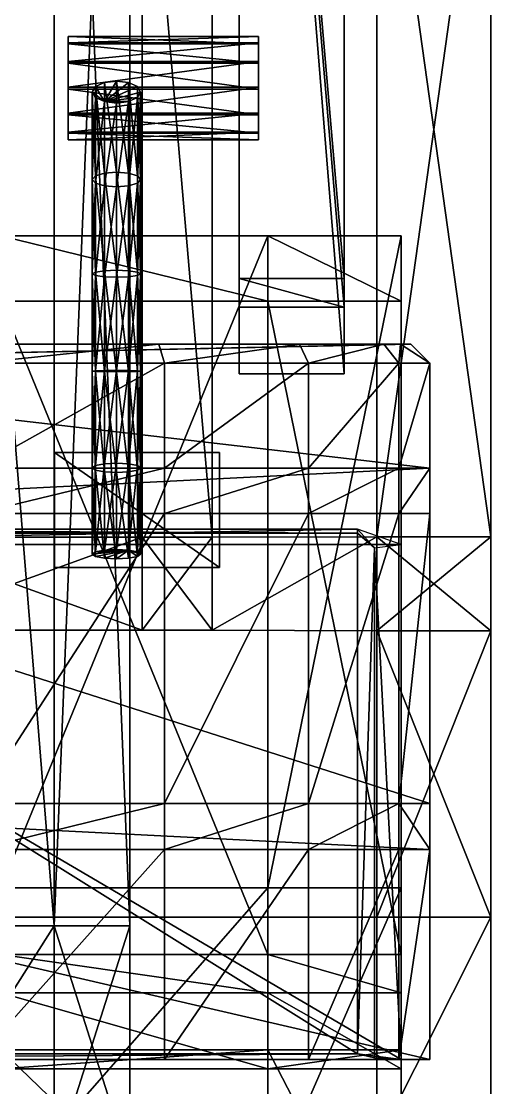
# Model space of a CAD drawing. Extents: x -1.01 to 1.01, y 0 to 4.77.
# Drawn here: x 0.522 to 1.014, y 1.202 to 2.32 of the extents above; entities that cross this region are included whole.
import ezdxf

# ---------------------------------------------------------------- set-up
doc = ezdxf.new("R2010")
doc.units = 0

msp = doc.modelspace()

# ---------------------------------------------------------------- linework, layer by layer
for points in [[(0.397184, 1.371245, -0.078667), (0.556057, 3.337909, -0.078667), (0.397184, 3.337909, -0.078667)], [(0.397184, 1.371245, -0.078667), (0.556057, 1.371245, -0.078667), (0.556057, 3.337909, -0.078667)], [(0.556057, 1.371245, 0.23908), (0.397184, 3.337909, 0.23908), (0.556057, 3.337909, 0.23908)], [(0.397184, 1.371245, 0.23908), (0.397184, 3.337909, 0.23908), (0.556057, 1.371245, 0.23908)], [(0.556057, 1.371245, -0.078667), (0.635494, 3.337909, -0.078667), (0.556057, 3.337909, -0.078667)], [(0.556057, 1.371245, -0.078667), (0.635494, 1.371245, -0.078667), (0.635494, 3.337909, -0.078667)], [(0.635494, 1.371245, 0.23908), (0.556057, 3.337909, 0.23908), (0.635494, 3.337909, 0.23908)], [(0.556057, 1.371245, 0.23908), (0.556057, 3.337909, 0.23908), (0.635494, 1.371245, 0.23908)], [(0.635494, 1.371245, 0.080206), (0.635494, 3.337909, 0.111981), (0.635494, 3.337909, 0.080206)], [(0.635494, 1.371245, 0.111981), (0.635494, 3.337909, 0.111981), (0.635494, 1.371245, 0.080206)], [(0.635494, 1.371245, 0.111981), (0.635494, 3.337909, 0.23908), (0.635494, 3.337909, 0.111981)], [(0.635494, 1.371245, 0.23908), (0.635494, 3.337909, 0.23908), (0.635494, 1.371245, 0.111981)], [(0.635494, 1.371245, -0.078667), (0.635494, 3.337909, -0.007174), (0.635494, 3.337909, -0.078667)], [(0.635494, 1.371245, -0.007174), (0.635494, 3.337909, -0.007174), (0.635494, 1.371245, -0.078667)], [(0.635494, 1.371245, -0.007174), (0.635494, 3.337909, 0.080206), (0.635494, 3.337909, -0.007174)], [(0.635494, 1.371245, 0.080206), (0.635494, 3.337909, 0.080206), (0.635494, 1.371245, -0.007174)], [(0.75, 2.050174, -0.332732), (0.75, 3.325174, -0.447732), (0.86, 2.050174, -0.332732)], [(0.86, 2.050174, -0.332732), (0.75, 3.325174, -0.447732), (0.86, 3.325174, -0.447732)], [(0.75, 2.050174, -0.332732), (0.75, 3.310174, -0.557732), (0.75, 3.325174, -0.447732)], [(0.86, 2.050174, -0.332732), (0.86, 3.325174, -0.447732), (0.86, 3.310174, -0.557732)], [(0.75, 1.950174, -2.729873), (0.86, 1.950174, -2.729873), (0.75, 3.310174, -2.729873)], [(0.86, 1.950174, -2.729873), (0.86, 3.310174, -2.729873), (0.75, 3.310174, -2.729873)], [(0.75, 1.950174, -2.619873), (0.75, 1.950174, -2.729873), (0.75, 3.310174, -2.619873)], [(0.75, 1.950174, -2.729873), (0.75, 3.310174, -2.729873), (0.75, 3.310174, -2.619873)], [(0.75, 1.950174, -2.619873), (0.75, 3.310174, -2.619873), (0.86, 1.950174, -2.619873)], [(0.86, 1.950174, -2.619873), (0.75, 3.310174, -2.619873), (0.86, 3.310174, -2.619873)], [(0.75, 2.020174, -0.442732), (0.75, 3.310174, -0.557732), (0.75, 2.050174, -0.332732)], [(0.75, 2.020174, -0.442732), (0.86, 2.020174, -0.442732), (0.75, 3.310174, -0.557732)], [(0.86, 2.020174, -0.442732), (0.86, 3.310174, -0.557732), (0.75, 3.310174, -0.557732)], [(0.86, 1.950174, -2.619873), (0.86, 3.310174, -2.619873), (0.86, 1.950174, -2.729873)], [(0.86, 1.950174, -2.729873), (0.86, 3.310174, -2.619873), (0.86, 3.310174, -2.729873)], [(0.86, 2.020174, -0.442732), (0.86, 2.050174, -0.332732), (0.86, 3.310174, -0.557732)], [(0.648363, 1.778798, 0.397953), (0.721762, 1.778798, 0.397953), (0.648363, 2.63465, 0.397953)], [(0.721762, 1.778798, 0.397953), (0.721762, 2.63465, 0.397953), (0.648363, 2.63465, 0.397953)], [(0.648363, 1.778798, 0.556827), (0.648363, 2.63465, 0.556827), (0.721762, 1.778798, 0.556827)], [(0.721762, 1.778798, 0.556827), (0.648363, 2.63465, 0.556827), (0.721762, 2.63465, 0.556827)], [(0.648363, 1.778798, 0.556827), (0.648363, 1.778798, 0.397953), (0.648363, 2.63465, 0.556827)], [(0.648363, 1.778798, 0.397953), (0.648363, 2.63465, 0.397953), (0.648363, 2.63465, 0.556827)], [(0.721762, 1.778798, 0.556827), (0.721762, 2.63465, 0.556827), (0.721762, 1.778798, 0.397953)], [(0.721762, 1.778798, 0.397953), (0.721762, 2.63465, 0.556827), (0.721762, 2.63465, 0.397953)], [(0.894577, 1.779354, 0.556827), (0.894577, 1.779354, 0.397953), (0.894577, 2.634094, 0.397953)], [(0.894577, 1.779354, 0.556827), (0.894577, 2.634094, 0.397953), (0.894577, 2.634094, 0.556827)], [(0.894577, 1.779354, 0.397953), (1.013811, 1.779354, 0.397953), (1.013811, 2.634094, 0.397953)], [(0.894577, 1.779354, 0.397953), (1.013811, 2.634094, 0.397953), (0.894577, 2.634094, 0.397953)], [(0.894577, 1.779354, 0.556827), (0.894577, 2.634094, 0.556827), (1.013811, 1.779354, 0.556827)], [(1.013811, 1.779354, 0.556827), (0.894577, 2.634094, 0.556827), (1.013811, 2.634094, 0.556827)], [(1.013811, 1.779354, 0.556827), (1.013811, 2.634094, 0.556827), (1.013811, 1.779354, 0.397953)], [(1.013811, 1.779354, 0.397953), (1.013811, 2.634094, 0.556827), (1.013811, 2.634094, 0.397953)], [(0.57077, 2.275987, -1.844056), (0.57077, 2.296191, -1.822861), (0.57077, 2.303969, -1.787207)], [(0.57077, 2.24878, -1.845123), (0.57077, 2.275987, -1.844056), (0.57077, 2.303969, -1.787207)], [(0.57077, 2.221887, -1.825768), (0.57077, 2.24878, -1.845123), (0.57077, 2.303969, -1.787207)], [(0.57077, 2.202487, -1.791182), (0.57077, 2.221887, -1.825768), (0.57077, 2.303969, -1.787207)], [(0.57077, 2.195771, -1.750629), (0.57077, 2.202487, -1.791182), (0.57077, 2.303969, -1.787207)], [(0.57077, 2.195771, -1.750629), (0.57077, 2.303969, -1.787207), (0.57077, 2.203577, -1.714978)], [(0.57077, 2.203577, -1.714978), (0.57077, 2.303969, -1.787207), (0.57077, 2.223753, -1.69378)], [(0.57077, 2.223753, -1.69378), (0.57077, 2.303969, -1.787207), (0.57077, 2.25096, -1.692715)], [(0.57077, 2.25096, -1.692715), (0.57077, 2.303969, -1.787207), (0.57077, 2.277853, -1.71207)], [(0.57077, 2.277853, -1.71207), (0.57077, 2.303969, -1.787207), (0.57077, 2.297253, -1.746657)], [(0.57077, 2.297253, -1.746657), (0.57077, 2.303969, -1.787207), (0.770453, 2.303969, -1.787207)], [(0.57077, 2.297253, -1.746657), (0.770453, 2.303969, -1.787207), (0.770453, 2.297253, -1.746657)], [(0.57077, 2.296191, -1.822861), (0.770453, 2.296191, -1.822861), (0.57077, 2.303969, -1.787207)], [(0.770453, 2.296191, -1.822861), (0.770453, 2.303969, -1.787207), (0.57077, 2.303969, -1.787207)], [(0.770453, 2.277853, -1.71207), (0.770453, 2.303969, -1.787207), (0.770453, 2.296191, -1.822861)], [(0.770453, 2.277853, -1.71207), (0.770453, 2.297253, -1.746657), (0.770453, 2.303969, -1.787207)], [(0.57077, 2.277853, -1.71207), (0.57077, 2.297253, -1.746657), (0.770453, 2.297253, -1.746657)], [(0.57077, 2.277853, -1.71207), (0.770453, 2.297253, -1.746657), (0.770453, 2.277853, -1.71207)], [(0.57077, 2.275987, -1.844056), (0.770453, 2.275987, -1.844056), (0.57077, 2.296191, -1.822861)], [(0.770453, 2.275987, -1.844056), (0.770453, 2.296191, -1.822861), (0.57077, 2.296191, -1.822861)], [(0.770453, 2.275987, -1.844056), (0.770453, 2.277853, -1.71207), (0.770453, 2.296191, -1.822861)], [(0.57077, 2.25096, -1.692715), (0.57077, 2.277853, -1.71207), (0.770453, 2.277853, -1.71207)], [(0.57077, 2.25096, -1.692715), (0.770453, 2.277853, -1.71207), (0.770453, 2.25096, -1.692715)], [(0.57077, 2.24878, -1.845123), (0.770453, 2.24878, -1.845123), (0.57077, 2.275987, -1.844056)], [(0.770453, 2.24878, -1.845123), (0.770453, 2.275987, -1.844056), (0.57077, 2.275987, -1.844056)], [(0.770453, 2.223753, -1.69378), (0.770453, 2.25096, -1.692715), (0.770453, 2.277853, -1.71207)], [(0.770453, 2.203577, -1.714978), (0.770453, 2.223753, -1.69378), (0.770453, 2.277853, -1.71207)], [(0.770453, 2.195771, -1.750629), (0.770453, 2.203577, -1.714978), (0.770453, 2.277853, -1.71207)], [(0.770453, 2.195771, -1.750629), (0.770453, 2.277853, -1.71207), (0.770453, 2.202487, -1.791182)], [(0.770453, 2.202487, -1.791182), (0.770453, 2.277853, -1.71207), (0.770453, 2.221887, -1.825768)], [(0.770453, 2.221887, -1.825768), (0.770453, 2.277853, -1.71207), (0.770453, 2.24878, -1.845123)], [(0.770453, 2.24878, -1.845123), (0.770453, 2.277853, -1.71207), (0.770453, 2.275987, -1.844056)], [(0.57077, 2.223753, -1.69378), (0.57077, 2.25096, -1.692715), (0.770453, 2.25096, -1.692715)], [(0.57077, 2.223753, -1.69378), (0.770453, 2.25096, -1.692715), (0.770453, 2.223753, -1.69378)], [(0.57077, 2.221887, -1.825768), (0.770453, 2.221887, -1.825768), (0.57077, 2.24878, -1.845123)], [(0.770453, 2.221887, -1.825768), (0.770453, 2.24878, -1.845123), (0.57077, 2.24878, -1.845123)], [(0.599369, 2.157829, -1.707226), (0.595971, 2.245651, -1.77195), (0.599369, 2.251448, -1.761193)], [(0.608654, 2.235664, -1.790579), (0.599369, 2.251448, -1.761193), (0.595971, 2.245651, -1.77195)], [(0.608654, 2.160671, -1.698544), (0.599369, 2.251448, -1.761193), (0.608654, 2.255667, -1.753321)], [(0.608654, 2.235664, -1.790579), (0.608654, 2.255667, -1.753321), (0.599369, 2.251448, -1.761193)], [(0.599369, 2.157829, -1.707226), (0.599369, 2.251448, -1.761193), (0.608654, 2.160671, -1.698544)], [(0.621339, 2.161704, -1.695364), (0.608654, 2.255667, -1.753321), (0.621339, 2.257217, -1.750439)], [(0.608654, 2.235664, -1.790579), (0.621339, 2.257217, -1.750439), (0.608654, 2.255667, -1.753321)], [(0.608654, 2.235664, -1.790579), (0.634022, 2.255667, -1.753321), (0.621339, 2.257217, -1.750439)], [(0.608654, 2.160671, -1.698544), (0.608654, 2.255667, -1.753321), (0.621339, 2.161704, -1.695364)], [(0.608654, 2.235664, -1.790579), (0.643306, 2.251448, -1.761193), (0.634022, 2.255667, -1.753321)], [(0.608654, 2.235664, -1.790579), (0.646704, 2.245651, -1.77195), (0.643306, 2.251448, -1.761193)], [(0.634022, 2.160671, -1.698544), (0.621339, 2.161704, -1.695364), (0.621339, 2.257217, -1.750439)], [(0.634022, 2.160671, -1.698544), (0.621339, 2.257217, -1.750439), (0.634022, 2.255667, -1.753321)], [(0.643306, 2.157829, -1.707226), (0.634022, 2.160671, -1.698544), (0.634022, 2.255667, -1.753321)], [(0.643306, 2.157829, -1.707226), (0.634022, 2.255667, -1.753321), (0.643306, 2.251448, -1.761193)], [(0.646704, 2.153983, -1.719084), (0.643306, 2.157829, -1.707226), (0.643306, 2.251448, -1.761193)], [(0.646704, 2.153983, -1.719084), (0.643306, 2.251448, -1.761193), (0.646704, 2.245651, -1.77195)], [(0.595971, 2.153983, -1.719084), (0.595971, 2.245651, -1.77195), (0.599369, 2.157829, -1.707226)], [(0.595971, 2.153983, -1.719084), (0.599369, 2.239882, -1.782707), (0.595971, 2.245651, -1.77195)], [(0.608654, 2.235664, -1.790579), (0.595971, 2.245651, -1.77195), (0.599369, 2.239882, -1.782707)], [(0.599369, 2.150109, -1.730946), (0.599369, 2.239882, -1.782707), (0.595971, 2.153983, -1.719084)], [(0.599369, 2.150109, -1.730946), (0.608654, 2.235664, -1.790579), (0.599369, 2.239882, -1.782707)], [(0.608654, 2.235664, -1.790579), (0.643306, 2.239882, -1.782707), (0.646704, 2.245651, -1.77195)], [(0.608654, 2.235664, -1.790579), (0.634022, 2.235664, -1.790579), (0.643306, 2.239882, -1.782707)], [(0.634022, 2.147296, -1.739628), (0.643306, 2.150109, -1.730946), (0.643306, 2.239882, -1.782707)], [(0.634022, 2.147296, -1.739628), (0.643306, 2.239882, -1.782707), (0.634022, 2.235664, -1.790579)], [(0.643306, 2.150109, -1.730946), (0.646704, 2.153983, -1.719084), (0.646704, 2.245651, -1.77195)], [(0.643306, 2.150109, -1.730946), (0.646704, 2.245651, -1.77195), (0.643306, 2.239882, -1.782707)], [(0.608654, 2.147296, -1.739628), (0.608654, 2.235664, -1.790579), (0.599369, 2.150109, -1.730946)], [(0.608654, 2.147296, -1.739628), (0.621339, 2.234114, -1.79346), (0.608654, 2.235664, -1.790579)], [(0.621339, 2.234114, -1.79346), (0.634022, 2.235664, -1.790579), (0.608654, 2.235664, -1.790579)], [(0.621339, 2.146263, -1.742805), (0.621339, 2.234114, -1.79346), (0.608654, 2.147296, -1.739628)], [(0.621339, 2.146263, -1.742805), (0.634022, 2.147296, -1.739628), (0.634022, 2.235664, -1.790579)], [(0.621339, 2.146263, -1.742805), (0.634022, 2.235664, -1.790579), (0.621339, 2.234114, -1.79346)], [(0.57077, 2.203577, -1.714978), (0.57077, 2.223753, -1.69378), (0.770453, 2.223753, -1.69378)], [(0.57077, 2.203577, -1.714978), (0.770453, 2.223753, -1.69378), (0.770453, 2.203577, -1.714978)], [(0.57077, 2.202487, -1.791182), (0.770453, 2.202487, -1.791182), (0.57077, 2.221887, -1.825768)], [(0.770453, 2.202487, -1.791182), (0.770453, 2.221887, -1.825768), (0.57077, 2.221887, -1.825768)], [(0.57077, 2.195771, -1.750629), (0.57077, 2.203577, -1.714978), (0.770453, 2.203577, -1.714978)], [(0.57077, 2.195771, -1.750629), (0.770453, 2.203577, -1.714978), (0.770453, 2.195771, -1.750629)], [(0.57077, 2.195771, -1.750629), (0.770453, 2.195771, -1.750629), (0.57077, 2.202487, -1.791182)], [(0.770453, 2.195771, -1.750629), (0.770453, 2.202487, -1.791182), (0.57077, 2.202487, -1.791182)], [(0.608654, 2.058298, -1.666368), (0.599369, 2.157829, -1.707226), (0.608654, 2.160671, -1.698544)], [(0.621339, 2.058785, -1.663016), (0.608654, 2.160671, -1.698544), (0.621339, 2.161704, -1.695364)], [(0.608654, 2.058298, -1.666368), (0.608654, 2.160671, -1.698544), (0.621339, 2.058785, -1.663016)], [(0.634022, 2.058298, -1.666368), (0.621339, 2.058785, -1.663016), (0.621339, 2.161704, -1.695364)], [(0.634022, 2.058298, -1.666368), (0.621339, 2.161704, -1.695364), (0.634022, 2.160671, -1.698544)], [(0.643306, 2.056977, -1.675526), (0.634022, 2.058298, -1.666368), (0.634022, 2.160671, -1.698544)], [(0.643306, 2.056977, -1.675526), (0.634022, 2.160671, -1.698544), (0.643306, 2.157829, -1.707226)], [(0.599369, 2.056977, -1.675526), (0.595971, 2.153983, -1.719084), (0.599369, 2.157829, -1.707226)], [(0.595971, 2.055169, -1.688034), (0.595971, 2.153983, -1.719084), (0.599369, 2.056977, -1.675526)], [(0.595971, 2.055169, -1.688034), (0.599369, 2.150109, -1.730946), (0.595971, 2.153983, -1.719084)], [(0.599369, 2.05339, -1.700544), (0.599369, 2.150109, -1.730946), (0.595971, 2.055169, -1.688034)], [(0.599369, 2.056977, -1.675526), (0.599369, 2.157829, -1.707226), (0.608654, 2.058298, -1.666368)], [(0.599369, 2.05339, -1.700544), (0.608654, 2.147296, -1.739628), (0.599369, 2.150109, -1.730946)], [(0.608654, 2.052069, -1.709702), (0.608654, 2.147296, -1.739628), (0.599369, 2.05339, -1.700544)], [(0.608654, 2.052069, -1.709702), (0.621339, 2.146263, -1.742805), (0.608654, 2.147296, -1.739628)], [(0.621339, 2.051582, -1.713052), (0.634022, 2.052069, -1.709702), (0.634022, 2.147296, -1.739628)], [(0.621339, 2.051582, -1.713052), (0.634022, 2.147296, -1.739628), (0.621339, 2.146263, -1.742805)], [(0.634022, 2.052069, -1.709702), (0.643306, 2.05339, -1.700544), (0.643306, 2.150109, -1.730946)], [(0.634022, 2.052069, -1.709702), (0.643306, 2.150109, -1.730946), (0.634022, 2.147296, -1.739628)], [(0.646704, 2.055169, -1.688034), (0.643306, 2.056977, -1.675526), (0.643306, 2.157829, -1.707226)], [(0.646704, 2.055169, -1.688034), (0.643306, 2.157829, -1.707226), (0.646704, 2.153983, -1.719084)], [(0.643306, 2.05339, -1.700544), (0.646704, 2.055169, -1.688034), (0.646704, 2.153983, -1.719084)], [(0.643306, 2.05339, -1.700544), (0.646704, 2.153983, -1.719084), (0.643306, 2.150109, -1.730946)], [(0.621339, 2.051582, -1.713052), (0.621339, 2.146263, -1.742805), (0.608654, 2.052069, -1.709702)], [(0.5, 2.026391, -0.632243), (0.78, 2.026391, -0.632243), (0.5, 2.095075, -0.31839)], [(0.78, 2.026391, -0.632243), (0.78, 2.095075, -0.31839), (0.5, 2.095075, -0.31839)], [(0.5, 1.411245, -0.168802), (0.5, 2.095075, -0.31839), (0.78, 2.095075, -0.31839)], [(0.5, 1.411245, -0.168802), (0.78, 2.095075, -0.31839), (0.78, 1.411245, -0.168802)], [(0.92, 2.026391, -0.632243), (0.92, 2.095075, -0.31839), (0.78, 2.095075, -0.31839)], [(0.78, 2.026391, -0.632243), (0.92, 2.026391, -0.632243), (0.78, 2.095075, -0.31839)], [(0.78, 1.411245, -0.168802), (0.92, 2.095075, -0.31839), (0.92, 1.411245, -0.168802)], [(0.78, 1.411245, -0.168802), (0.78, 2.095075, -0.31839), (0.92, 2.095075, -0.31839)], [(0.92, 1.411245, -0.168802), (0.92, 2.095075, -0.31839), (0.92, 2.026391, -0.632243)], [(0.608654, 1.952509, -1.658037), (0.599369, 2.056977, -1.675526), (0.608654, 2.058298, -1.666368)], [(0.621339, 1.952423, -1.654639), (0.608654, 2.058298, -1.666368), (0.621339, 2.058785, -1.663016)], [(0.621339, 1.952423, -1.654639), (0.608654, 1.952509, -1.658037), (0.608654, 2.058298, -1.666368)], [(0.621339, 1.952423, -1.654639), (0.621339, 2.058785, -1.663016), (0.634022, 1.952509, -1.658037)], [(0.634022, 1.952509, -1.658037), (0.621339, 2.058785, -1.663016), (0.634022, 2.058298, -1.666368)], [(0.634022, 1.952509, -1.658037), (0.634022, 2.058298, -1.666368), (0.643306, 1.952739, -1.667315)], [(0.643306, 1.952739, -1.667315), (0.634022, 2.058298, -1.666368), (0.643306, 2.056977, -1.675526)], [(0.599369, 1.952739, -1.667315), (0.595971, 2.055169, -1.688034), (0.599369, 2.056977, -1.675526)], [(0.599369, 1.952739, -1.667315), (0.595971, 1.953084, -1.679992), (0.595971, 2.055169, -1.688034)], [(0.595971, 1.953084, -1.679992), (0.599369, 2.05339, -1.700544), (0.595971, 2.055169, -1.688034)], [(0.595971, 1.953084, -1.679992), (0.599369, 1.953399, -1.692669), (0.599369, 2.05339, -1.700544)], [(0.608654, 1.952509, -1.658037), (0.599369, 1.952739, -1.667315), (0.599369, 2.056977, -1.675526)], [(0.599369, 1.953399, -1.692669), (0.608654, 2.052069, -1.709702), (0.599369, 2.05339, -1.700544)], [(0.599369, 1.953399, -1.692669), (0.608654, 1.953658, -1.701951), (0.608654, 2.052069, -1.709702)], [(0.608654, 1.953658, -1.701951), (0.621339, 2.051582, -1.713052), (0.608654, 2.052069, -1.709702)], [(0.608654, 1.953658, -1.701951), (0.621339, 1.953743, -1.705346), (0.621339, 2.051582, -1.713052)], [(0.634022, 1.953658, -1.701951), (0.634022, 2.052069, -1.709702), (0.621339, 1.953743, -1.705346)], [(0.621339, 1.953743, -1.705346), (0.634022, 2.052069, -1.709702), (0.621339, 2.051582, -1.713052)], [(0.643306, 1.953399, -1.692669), (0.643306, 2.05339, -1.700544), (0.634022, 1.953658, -1.701951)], [(0.634022, 1.953658, -1.701951), (0.643306, 2.05339, -1.700544), (0.634022, 2.052069, -1.709702)], [(0.643306, 1.952739, -1.667315), (0.643306, 2.056977, -1.675526), (0.646704, 1.953084, -1.679992)], [(0.646704, 1.953084, -1.679992), (0.643306, 2.056977, -1.675526), (0.646704, 2.055169, -1.688034)], [(0.646704, 1.953084, -1.679992), (0.646704, 2.055169, -1.688034), (0.643306, 1.953399, -1.692669)], [(0.643306, 1.953399, -1.692669), (0.646704, 2.055169, -1.688034), (0.643306, 2.05339, -1.700544)], [(0.86, 2.020174, -0.442732), (0.75, 2.050174, -0.332732), (0.86, 2.050174, -0.332732)], [(0.75, 2.020174, -0.442732), (0.75, 2.050174, -0.332732), (0.86, 2.020174, -0.442732)], [(0.5, 1.341245, -0.488802), (0.78, 1.341245, -0.488802), (0.5, 2.026391, -0.632243)], [(0.78, 1.341245, -0.488802), (0.78, 2.026391, -0.632243), (0.5, 2.026391, -0.632243)], [(0.92, 1.341245, -0.488802), (0.92, 2.026391, -0.632243), (0.78, 2.026391, -0.632243)], [(0.78, 1.341245, -0.488802), (0.92, 1.341245, -0.488802), (0.78, 2.026391, -0.632243)], [(0.92, 1.341245, -0.488802), (0.92, 1.411245, -0.168802), (0.92, 2.026391, -0.632243)], [(0, 1.981245, -2.838802), (0.471574, 1.981245, -3.041559), (0.66593, 1.981245, -2.997603)], [(0, 1.981245, -2.838802), (0.66593, 1.981245, -2.997603), (0.919162, 1.981245, -2.838802)], [(0, 1.981245, -2.308802), (0, 1.981245, -2.798802), (0.93, 1.981245, -2.308802)], [(0.93, 1.981245, -2.308802), (0, 1.981245, -2.798802), (0.93, 1.981245, -2.798802)], [(0, 1.961245, -2.818802), (0, 1.981245, -2.838802), (0.919162, 1.981245, -2.838802)], [(0, 1.961245, -2.818802), (0.919162, 1.981245, -2.838802), (0.95, 1.961245, -2.818802)], [(0, 1.961245, -2.288802), (0, 1.981245, -2.308802), (0.93, 1.981245, -2.308802)], [(0, 1.961245, -2.288802), (0.93, 1.981245, -2.308802), (0.95, 1.961245, -2.288802)], [(0, 1.961245, -2.818802), (0.95, 1.961245, -2.818802), (0.93, 1.981245, -2.798802)], [(0, 1.961245, -2.818802), (0.93, 1.981245, -2.798802), (0, 1.981245, -2.798802)], [(0.475, 1.961245, -3.061289), (0.66593, 1.981245, -2.997603), (0.471574, 1.981245, -3.041559)], [(0.671751, 1.961245, -3.016792), (0.66593, 1.981245, -2.997603), (0.475, 1.961245, -3.061289)], [(0.919162, 1.981245, -2.838802), (0.66593, 1.981245, -2.997603), (0.813191, 1.981245, -2.94104)], [(0.671751, 1.961245, -3.016792), (0.813191, 1.981245, -2.94104), (0.66593, 1.981245, -2.997603)], [(0.822724, 1.961245, -2.958802), (0.813191, 1.981245, -2.94104), (0.671751, 1.961245, -3.016792)], [(0.919162, 1.981245, -2.838802), (0.813191, 1.981245, -2.94104), (0.901592, 1.981245, -2.878137)], [(0.822724, 1.961245, -2.958802), (0.901592, 1.981245, -2.878137), (0.813191, 1.981245, -2.94104)], [(0.91763, 1.961245, -2.891272), (0.901592, 1.981245, -2.878137), (0.822724, 1.961245, -2.958802)], [(0.91763, 1.961245, -2.891272), (0.919162, 1.981245, -2.838802), (0.901592, 1.981245, -2.878137)], [(0.95, 1.961245, -2.818802), (0.919162, 1.981245, -2.838802), (0.91763, 1.961245, -2.891272)], [(0.95, 1.961245, -2.288802), (0.93, 1.981245, -2.308802), (0.95, 1.961245, -2.818802)], [(0.95, 1.961245, -2.818802), (0.93, 1.981245, -2.308802), (0.93, 1.981245, -2.798802)], [(0.95, 1.851245, -2.288802), (0, 1.961245, -2.288802), (0.95, 1.961245, -2.288802)], [(0, 1.851245, -2.288802), (0, 1.961245, -2.288802), (0.95, 1.851245, -2.288802)], [(0.475, 1.851245, -3.061289), (0.671751, 1.961245, -3.016792), (0.475, 1.961245, -3.061289)], [(0.671751, 1.851245, -3.016792), (0.671751, 1.961245, -3.016792), (0.475, 1.851245, -3.061289)], [(0.671751, 1.851245, -3.016792), (0.822724, 1.961245, -2.958802), (0.671751, 1.961245, -3.016792)], [(0.822724, 1.851245, -2.958802), (0.822724, 1.961245, -2.958802), (0.671751, 1.851245, -3.016792)], [(0.822724, 1.851245, -2.958802), (0.91763, 1.961245, -2.891272), (0.822724, 1.961245, -2.958802)], [(0.91763, 1.851245, -2.891272), (0.91763, 1.961245, -2.891272), (0.822724, 1.851245, -2.958802)], [(0.91763, 1.851245, -2.891272), (0.95, 1.961245, -2.818802), (0.91763, 1.961245, -2.891272)], [(0.95, 1.851245, -2.818802), (0.95, 1.961245, -2.818802), (0.91763, 1.851245, -2.891272)], [(0.95, 1.851245, -2.818802), (0.95, 1.961245, -2.288802), (0.95, 1.961245, -2.818802)], [(0.95, 1.851245, -2.288802), (0.95, 1.961245, -2.288802), (0.95, 1.851245, -2.818802)], [(0.595971, 1.851571, -1.695269), (0.599369, 1.854039, -1.707625), (0.599369, 1.953399, -1.692669)], [(0.595971, 1.851571, -1.695269), (0.599369, 1.953399, -1.692669), (0.595971, 1.953084, -1.679992)], [(0.599369, 1.849132, -1.682911), (0.595971, 1.851571, -1.695269), (0.595971, 1.953084, -1.679992)], [(0.599369, 1.849132, -1.682911), (0.595971, 1.953084, -1.679992), (0.599369, 1.952739, -1.667315)], [(0.599369, 1.854039, -1.707625), (0.608654, 1.855819, -1.716674), (0.608654, 1.953658, -1.701951)], [(0.599369, 1.854039, -1.707625), (0.608654, 1.953658, -1.701951), (0.599369, 1.953399, -1.692669)], [(0.608654, 1.847324, -1.673865), (0.599369, 1.849132, -1.682911), (0.599369, 1.952739, -1.667315)], [(0.608654, 1.847324, -1.673865), (0.599369, 1.952739, -1.667315), (0.608654, 1.952509, -1.658037)], [(0.608654, 1.855819, -1.716674), (0.621339, 1.856479, -1.719986), (0.621339, 1.953743, -1.705346)], [(0.608654, 1.855819, -1.716674), (0.621339, 1.953743, -1.705346), (0.608654, 1.953658, -1.701951)], [(0.621339, 1.846664, -1.670553), (0.608654, 1.847324, -1.673865), (0.608654, 1.952509, -1.658037)], [(0.621339, 1.846664, -1.670553), (0.608654, 1.952509, -1.658037), (0.621339, 1.952423, -1.654639)], [(0.621339, 1.856479, -1.719986), (0.634022, 1.953658, -1.701951), (0.621339, 1.953743, -1.705346)], [(0.634022, 1.855819, -1.716674), (0.634022, 1.953658, -1.701951), (0.621339, 1.856479, -1.719986)], [(0.634022, 1.847324, -1.673865), (0.621339, 1.952423, -1.654639), (0.634022, 1.952509, -1.658037)], [(0.621339, 1.846664, -1.670553), (0.621339, 1.952423, -1.654639), (0.634022, 1.847324, -1.673865)], [(0.634022, 1.855819, -1.716674), (0.643306, 1.953399, -1.692669), (0.634022, 1.953658, -1.701951)], [(0.643306, 1.854039, -1.707625), (0.643306, 1.953399, -1.692669), (0.634022, 1.855819, -1.716674)], [(0.643306, 1.849132, -1.682911), (0.634022, 1.952509, -1.658037), (0.643306, 1.952739, -1.667315)], [(0.634022, 1.847324, -1.673865), (0.634022, 1.952509, -1.658037), (0.643306, 1.849132, -1.682911)], [(0.643306, 1.854039, -1.707625), (0.646704, 1.953084, -1.679992), (0.643306, 1.953399, -1.692669)], [(0.646704, 1.851571, -1.695269), (0.646704, 1.953084, -1.679992), (0.643306, 1.854039, -1.707625)], [(0.646704, 1.851571, -1.695269), (0.643306, 1.952739, -1.667315), (0.646704, 1.953084, -1.679992)], [(0.643306, 1.849132, -1.682911), (0.643306, 1.952739, -1.667315), (0.646704, 1.851571, -1.695269)], [(0.86, 1.950174, -2.619873), (0.86, 1.950174, -2.729873), (0.75, 1.950174, -2.729873)], [(0.75, 1.950174, -2.619873), (0.86, 1.950174, -2.619873), (0.75, 1.950174, -2.729873)], [(0.729392, 1.74696, -1.338388), (0.556506, 1.867758, -1.414026), (0.729392, 1.867758, -1.414026)], [(0.556506, 1.74696, -1.338388), (0.556506, 1.867758, -1.414026), (0.729392, 1.74696, -1.338388)], [(0.556506, 1.74696, -1.338388), (0.556506, 1.867758, -1.954295), (0.556506, 1.867758, -1.414026)], [(0.556506, 1.74696, -1.338388), (0.556506, 1.74696, -1.986709), (0.556506, 1.867758, -1.954295)], [(0.556506, 1.867758, -1.414026), (0.729392, 1.867758, -1.954295), (0.729392, 1.867758, -1.414026)], [(0.556506, 1.867758, -1.414026), (0.556506, 1.867758, -1.954295), (0.729392, 1.867758, -1.954295)], [(0.729392, 1.74696, -1.986709), (0.729392, 1.867758, -1.954295), (0.556506, 1.867758, -1.954295)], [(0.556506, 1.74696, -1.986709), (0.729392, 1.74696, -1.986709), (0.556506, 1.867758, -1.954295)], [(0.729392, 1.74696, -1.338388), (0.729392, 1.867758, -1.414026), (0.729392, 1.74696, -1.986709)], [(0.729392, 1.74696, -1.986709), (0.729392, 1.867758, -1.414026), (0.729392, 1.867758, -1.954295)], [(0.608654, 1.765299, -1.74098), (0.621339, 1.76593, -1.744292), (0.621339, 1.856479, -1.719986)], [(0.608654, 1.765299, -1.74098), (0.621339, 1.856479, -1.719986), (0.608654, 1.855819, -1.716674)], [(0.621339, 1.76593, -1.744292), (0.634022, 1.855819, -1.716674), (0.621339, 1.856479, -1.719986)], [(0, 1.803745, -2.288802), (0, 1.851245, -2.288802), (0.95, 1.851245, -2.288802)], [(0, 1.803745, -2.288802), (0.95, 1.851245, -2.288802), (0.95, 1.803745, -2.288802)], [(0.475, 1.803745, -3.022665), (0.671751, 1.851245, -3.016792), (0.475, 1.851245, -3.061289)], [(0.671751, 1.803745, -2.980392), (0.671751, 1.851245, -3.016792), (0.475, 1.803745, -3.022665)], [(0.595971, 1.761023, -1.719575), (0.599369, 1.763491, -1.731933), (0.599369, 1.854039, -1.707625)], [(0.595971, 1.761023, -1.719575), (0.599369, 1.854039, -1.707625), (0.595971, 1.851571, -1.695269)], [(0.599369, 1.758583, -1.707217), (0.595971, 1.761023, -1.719575), (0.595971, 1.851571, -1.695269)], [(0.599369, 1.758583, -1.707217), (0.595971, 1.851571, -1.695269), (0.599369, 1.849132, -1.682911)], [(0.599369, 1.763491, -1.731933), (0.608654, 1.765299, -1.74098), (0.608654, 1.855819, -1.716674)], [(0.599369, 1.763491, -1.731933), (0.608654, 1.855819, -1.716674), (0.599369, 1.854039, -1.707625)], [(0.608654, 1.756775, -1.698171), (0.599369, 1.758583, -1.707217), (0.599369, 1.849132, -1.682911)], [(0.608654, 1.756775, -1.698171), (0.599369, 1.849132, -1.682911), (0.608654, 1.847324, -1.673865)], [(0.621339, 1.756144, -1.694859), (0.608654, 1.756775, -1.698171), (0.608654, 1.847324, -1.673865)], [(0.621339, 1.756144, -1.694859), (0.608654, 1.847324, -1.673865), (0.621339, 1.846664, -1.670553)], [(0.634022, 1.765299, -1.74098), (0.634022, 1.855819, -1.716674), (0.621339, 1.76593, -1.744292)], [(0.634022, 1.756775, -1.698171), (0.621339, 1.846664, -1.670553), (0.634022, 1.847324, -1.673865)], [(0.621339, 1.756144, -1.694859), (0.621339, 1.846664, -1.670553), (0.634022, 1.756775, -1.698171)], [(0.634022, 1.765299, -1.74098), (0.643306, 1.854039, -1.707625), (0.634022, 1.855819, -1.716674)], [(0.643306, 1.763491, -1.731933), (0.643306, 1.854039, -1.707625), (0.634022, 1.765299, -1.74098)], [(0.643306, 1.758583, -1.707217), (0.634022, 1.847324, -1.673865), (0.643306, 1.849132, -1.682911)], [(0.634022, 1.756775, -1.698171), (0.634022, 1.847324, -1.673865), (0.643306, 1.758583, -1.707217)], [(0.643306, 1.763491, -1.731933), (0.646704, 1.851571, -1.695269), (0.643306, 1.854039, -1.707625)], [(0.646704, 1.761023, -1.719575), (0.646704, 1.851571, -1.695269), (0.643306, 1.763491, -1.731933)], [(0.646704, 1.761023, -1.719575), (0.643306, 1.849132, -1.682911), (0.646704, 1.851571, -1.695269)], [(0.643306, 1.758583, -1.707217), (0.643306, 1.849132, -1.682911), (0.646704, 1.761023, -1.719575)], [(0.671751, 1.803745, -2.980392), (0.822724, 1.851245, -2.958802), (0.671751, 1.851245, -3.016792)], [(0.822724, 1.803745, -2.925302), (0.822724, 1.851245, -2.958802), (0.671751, 1.803745, -2.980392)], [(0.822724, 1.803745, -2.925302), (0.91763, 1.851245, -2.891272), (0.822724, 1.851245, -2.958802)], [(0.91763, 1.803745, -2.861148), (0.91763, 1.851245, -2.891272), (0.822724, 1.803745, -2.925302)], [(0.91763, 1.803745, -2.861148), (0.95, 1.851245, -2.818802), (0.91763, 1.851245, -2.891272)], [(0.95, 1.803745, -2.792302), (0.95, 1.851245, -2.818802), (0.91763, 1.803745, -2.861148)], [(0.95, 1.803745, -2.792302), (0.95, 1.851245, -2.288802), (0.95, 1.851245, -2.818802)], [(0.95, 1.803745, -2.288802), (0.95, 1.851245, -2.288802), (0.95, 1.803745, -2.792302)], [(0.95, 1.499745, -2.288802), (0, 1.803745, -2.288802), (0.95, 1.803745, -2.288802)], [(0, 1.499745, -2.288802), (0, 1.803745, -2.288802), (0.95, 1.499745, -2.288802)], [(0.475, 1.499745, -3.022665), (0.671751, 1.803745, -2.980392), (0.475, 1.803745, -3.022665)], [(0.671751, 1.499745, -2.980392), (0.671751, 1.803745, -2.980392), (0.475, 1.499745, -3.022665)], [(0.671751, 1.499745, -2.980392), (0.822724, 1.803745, -2.925302), (0.671751, 1.803745, -2.980392)], [(0.822724, 1.499745, -2.925302), (0.822724, 1.803745, -2.925302), (0.671751, 1.499745, -2.980392)], [(0.822724, 1.499745, -2.925302), (0.91763, 1.803745, -2.861148), (0.822724, 1.803745, -2.925302)], [(0.91763, 1.499745, -2.861148), (0.91763, 1.803745, -2.861148), (0.822724, 1.499745, -2.925302)], [(0.91763, 1.499745, -2.861148), (0.95, 1.803745, -2.792302), (0.91763, 1.803745, -2.861148)], [(0.95, 1.499745, -2.792302), (0.95, 1.803745, -2.792302), (0.91763, 1.499745, -2.861148)], [(0.95, 1.499745, -2.792302), (0.95, 1.803745, -2.288802), (0.95, 1.803745, -2.792302)], [(0.95, 1.499745, -2.288802), (0.95, 1.803745, -2.288802), (0.95, 1.499745, -2.792302)], [(0, 1.782979, -1.251608), (0, 1.787445, -2.254134), (0.874, 1.782979, -1.251608)], [(0.874, 1.782979, -1.251608), (0, 1.787445, -2.254134), (0.874, 1.787445, -2.254134)], [(0, 1.771245, -2.258802), (0.874, 1.787445, -2.254134), (0, 1.787445, -2.254134)], [(0, 1.771245, -2.258802), (0.92, 1.771245, -2.258802), (0.874, 1.787445, -2.254134)], [(0, 1.236997, -1.135833), (0, 1.782979, -1.251608), (0.874, 1.236997, -1.135833)], [(0.874, 1.236997, -1.135833), (0, 1.782979, -1.251608), (0.874, 1.782979, -1.251608)], [(0.648363, 1.681409, 0.397953), (0.648363, 1.778798, 0.397953), (0.379231, 1.778798, 0.397953)], [(0.379231, 1.681409, 0.397953), (0.648363, 1.681409, 0.397953), (0.379231, 1.778798, 0.397953)], [(0.379231, 1.778798, 0.556827), (0.648363, 1.778798, 0.397953), (0.648363, 1.778798, 0.556827)], [(0.379231, 1.778798, 0.556827), (0.379231, 1.778798, 0.397953), (0.648363, 1.778798, 0.397953)], [(0.379231, 1.681409, 0.556827), (0.648363, 1.778798, 0.556827), (0.648363, 1.681409, 0.556827)], [(0.379231, 1.681409, 0.556827), (0.379231, 1.778798, 0.556827), (0.648363, 1.778798, 0.556827)], [(0.648363, 1.681409, 0.397953), (0.721762, 1.681409, 0.397953), (0.648363, 1.778798, 0.397953)], [(0.721762, 1.681409, 0.397953), (0.721762, 1.778798, 0.397953), (0.648363, 1.778798, 0.397953)], [(0.648363, 1.681409, 0.556827), (0.648363, 1.778798, 0.556827), (0.721762, 1.778798, 0.556827)], [(0.648363, 1.681409, 0.556827), (0.721762, 1.778798, 0.556827), (0.721762, 1.681409, 0.556827)], [(0.721762, 1.681409, 0.397953), (0.894577, 1.779354, 0.397953), (0.721762, 1.778798, 0.397953)], [(0.894577, 1.680853, 0.397953), (0.894577, 1.779354, 0.397953), (0.721762, 1.681409, 0.397953)], [(0.721762, 1.778798, 0.556827), (0.894577, 1.779354, 0.397953), (0.894577, 1.779354, 0.556827)], [(0.721762, 1.778798, 0.556827), (0.721762, 1.778798, 0.397953), (0.894577, 1.779354, 0.397953)], [(0.894577, 1.680853, 0.556827), (0.721762, 1.681409, 0.556827), (0.894577, 1.779354, 0.556827)], [(0.721762, 1.681409, 0.556827), (0.721762, 1.778798, 0.556827), (0.894577, 1.779354, 0.556827)], [(0.892, 1.767645, -1.264134), (0.874, 1.782979, -1.251608), (0.874, 1.787445, -2.254134)], [(0.892, 1.767645, -1.264134), (0.874, 1.787445, -2.254134), (0.892, 1.767645, -2.254134)], [(0.892, 1.767645, -2.254134), (0.92, 1.771245, -2.258802), (0.874, 1.787445, -2.254134)], [(0.874, 1.236997, -1.135833), (0.874, 1.782979, -1.251608), (0.892, 1.767645, -1.264134)], [(0.894577, 1.680853, 0.397953), (1.013811, 1.779354, 0.397953), (0.894577, 1.779354, 0.397953)], [(0.894577, 1.680853, 0.397953), (1.013811, 1.680853, 0.397953), (1.013811, 1.779354, 0.397953)], [(1.013811, 1.680853, 0.556827), (0.894577, 1.779354, 0.556827), (1.013811, 1.779354, 0.556827)], [(0.894577, 1.680853, 0.556827), (0.894577, 1.779354, 0.556827), (1.013811, 1.680853, 0.556827)], [(1.013811, 1.680853, 0.397953), (1.013811, 1.779354, 0.556827), (1.013811, 1.779354, 0.397953)], [(1.013811, 1.680853, 0.556827), (1.013811, 1.779354, 0.556827), (1.013811, 1.680853, 0.397953)], [(0, 1.231245, -2.258802), (0.92, 1.231245, -2.258802), (0, 1.771245, -2.258802)], [(0.92, 1.231245, -2.258802), (0.92, 1.771245, -2.258802), (0, 1.771245, -2.258802)], [(0.892, 1.233045, -1.155234), (0.874, 1.236997, -1.135833), (0.892, 1.767645, -1.264134)], [(0.92, 1.231245, -2.258802), (0.892, 1.767645, -2.254134), (0.92, 1.771245, -2.258802)], [(0.892, 1.233045, -1.155234), (0.892, 1.767645, -1.264134), (0.892, 1.233045, -2.254134)], [(0.892, 1.233045, -2.254134), (0.892, 1.767645, -1.264134), (0.892, 1.767645, -2.254134)], [(0.92, 1.231245, -2.258802), (0.892, 1.233045, -2.254134), (0.892, 1.767645, -2.254134)], [(0.599369, 1.758583, -1.707217), (0.634022, 1.765299, -1.74098), (0.595971, 1.761023, -1.719575)], [(0.595971, 1.761023, -1.719575), (0.634022, 1.765299, -1.74098), (0.599369, 1.763491, -1.731933)], [(0.608654, 1.756775, -1.698171), (0.634022, 1.765299, -1.74098), (0.599369, 1.758583, -1.707217)], [(0.599369, 1.763491, -1.731933), (0.634022, 1.765299, -1.74098), (0.608654, 1.765299, -1.74098)], [(0.608654, 1.765299, -1.74098), (0.634022, 1.765299, -1.74098), (0.621339, 1.76593, -1.744292)], [(0.621339, 1.756144, -1.694859), (0.634022, 1.765299, -1.74098), (0.608654, 1.756775, -1.698171)], [(0.621339, 1.756144, -1.694859), (0.634022, 1.756775, -1.698171), (0.634022, 1.765299, -1.74098)], [(0.646704, 1.761023, -1.719575), (0.643306, 1.763491, -1.731933), (0.634022, 1.765299, -1.74098)], [(0.643306, 1.758583, -1.707217), (0.646704, 1.761023, -1.719575), (0.634022, 1.765299, -1.74098)], [(0.634022, 1.756775, -1.698171), (0.643306, 1.758583, -1.707217), (0.634022, 1.765299, -1.74098)], [(0.556506, 1.74696, -1.338388), (0.729392, 1.74696, -1.338388), (0.556506, 1.74696, -1.986709)], [(0.729392, 1.74696, -1.338388), (0.729392, 1.74696, -1.986709), (0.556506, 1.74696, -1.986709)], [(0.648363, 1.681409, 0.556827), (0.648363, 1.681409, 0.397953), (0.379231, 1.681409, 0.397953)], [(0.379231, 1.681409, 0.556827), (0.648363, 1.681409, 0.556827), (0.379231, 1.681409, 0.397953)], [(0.648363, 1.681409, 0.556827), (0.721762, 1.681409, 0.556827), (0.648363, 1.681409, 0.397953)], [(0.721762, 1.681409, 0.556827), (0.721762, 1.681409, 0.397953), (0.648363, 1.681409, 0.397953)], [(0.894577, 1.680853, 0.556827), (0.894577, 1.680853, 0.397953), (0.721762, 1.681409, 0.397953)], [(0.894577, 1.680853, 0.556827), (0.721762, 1.681409, 0.397953), (0.721762, 1.681409, 0.556827)], [(0.894577, 1.380582, 0.556827), (0.894577, 1.380582, 0.397953), (0.894577, 1.680853, 0.397953)], [(0.894577, 1.380582, 0.556827), (0.894577, 1.680853, 0.397953), (0.894577, 1.680853, 0.556827)], [(0.894577, 1.380582, 0.397953), (1.013811, 1.380582, 0.397953), (1.013811, 1.680853, 0.397953)], [(0.894577, 1.380582, 0.397953), (1.013811, 1.680853, 0.397953), (0.894577, 1.680853, 0.397953)], [(0.894577, 1.380582, 0.556827), (0.894577, 1.680853, 0.556827), (1.013811, 1.380582, 0.556827)], [(1.013811, 1.380582, 0.556827), (0.894577, 1.680853, 0.556827), (1.013811, 1.680853, 0.556827)], [(1.013811, 1.380582, 0.556827), (1.013811, 1.680853, 0.556827), (1.013811, 1.380582, 0.397953)], [(1.013811, 1.380582, 0.397953), (1.013811, 1.680853, 0.556827), (1.013811, 1.680853, 0.397953)], [(0, 1.451245, -2.288802), (0, 1.499745, -2.288802), (0.95, 1.451245, -2.288802)], [(0.95, 1.451245, -2.288802), (0, 1.499745, -2.288802), (0.95, 1.499745, -2.288802)], [(0.671751, 1.451245, -3.016792), (0.671751, 1.499745, -2.980392), (0.475, 1.451245, -3.061289)], [(0.475, 1.451245, -3.061289), (0.671751, 1.499745, -2.980392), (0.475, 1.499745, -3.022665)], [(0.822724, 1.451245, -2.958802), (0.822724, 1.499745, -2.925302), (0.671751, 1.451245, -3.016792)], [(0.671751, 1.451245, -3.016792), (0.822724, 1.499745, -2.925302), (0.671751, 1.499745, -2.980392)], [(0.91763, 1.451245, -2.891272), (0.91763, 1.499745, -2.861148), (0.822724, 1.451245, -2.958802)], [(0.822724, 1.451245, -2.958802), (0.91763, 1.499745, -2.861148), (0.822724, 1.499745, -2.925302)], [(0.95, 1.451245, -2.818802), (0.95, 1.499745, -2.792302), (0.91763, 1.499745, -2.861148)], [(0.95, 1.451245, -2.818802), (0.91763, 1.499745, -2.861148), (0.91763, 1.451245, -2.891272)], [(0.95, 1.451245, -2.288802), (0.95, 1.499745, -2.288802), (0.95, 1.499745, -2.792302)], [(0.95, 1.451245, -2.288802), (0.95, 1.499745, -2.792302), (0.95, 1.451245, -2.818802)], [(0, 1.231245, -2.288802), (0, 1.451245, -2.288802), (0.95, 1.231245, -2.288802)], [(0.95, 1.231245, -2.288802), (0, 1.451245, -2.288802), (0.95, 1.451245, -2.288802)], [(0.671751, 1.231245, -3.016792), (0.671751, 1.451245, -3.016792), (0.475, 1.231245, -3.061289)], [(0.475, 1.231245, -3.061289), (0.671751, 1.451245, -3.016792), (0.475, 1.451245, -3.061289)], [(0.822724, 1.231245, -2.958802), (0.822724, 1.451245, -2.958802), (0.671751, 1.231245, -3.016792)], [(0.671751, 1.231245, -3.016792), (0.822724, 1.451245, -2.958802), (0.671751, 1.451245, -3.016792)], [(0.91763, 1.231245, -2.891272), (0.91763, 1.451245, -2.891272), (0.822724, 1.231245, -2.958802)], [(0.822724, 1.231245, -2.958802), (0.91763, 1.451245, -2.891272), (0.822724, 1.451245, -2.958802)], [(0.95, 1.231245, -2.818802), (0.95, 1.451245, -2.818802), (0.91763, 1.231245, -2.891272)], [(0.91763, 1.231245, -2.891272), (0.95, 1.451245, -2.818802), (0.91763, 1.451245, -2.891272)], [(0.95, 1.231245, -2.288802), (0.95, 1.451245, -2.288802), (0.95, 1.231245, -2.818802)], [(0.95, 1.231245, -2.818802), (0.95, 1.451245, -2.288802), (0.95, 1.451245, -2.818802)], [(0.5, 1.091245, -0.128802), (0.5, 1.411245, -0.168802), (0.78, 1.411245, -0.168802)], [(0.5, 1.091245, -0.128802), (0.78, 1.411245, -0.168802), (0.78, 1.091245, -0.128802)], [(0.78, 1.091245, -0.128802), (0.92, 1.411245, -0.168802), (0.92, 1.091245, -0.128802)], [(0.78, 1.091245, -0.128802), (0.78, 1.411245, -0.168802), (0.92, 1.411245, -0.168802)], [(0.92, 1.091245, -0.128802), (0.92, 1.411245, -0.168802), (0.92, 1.341245, -0.488802)], [(0.894577, 1.142272, 0.556827), (-0.894577, 1.142272, 0.556827), (-0.894577, 1.380582, 0.556827)], [(0.894577, 1.142272, 0.556827), (-0.894577, 1.380582, 0.556827), (0.894577, 1.380582, 0.556827)], [(-0.894577, 1.142272, 0.397953), (0.894577, 1.142272, 0.397953), (-0.894577, 1.380582, 0.397953)], [(0.894577, 1.142272, 0.397953), (0.894577, 1.380582, 0.397953), (-0.894577, 1.380582, 0.397953)], [(0.894577, 1.380582, 0.556827), (-0.894577, 1.380582, 0.556827), (-0.894577, 1.380582, 0.397953)], [(0.894577, 1.380582, 0.556827), (-0.894577, 1.380582, 0.397953), (0.894577, 1.380582, 0.397953)], [(0.894577, 1.142272, 0.397953), (1.013811, 1.380582, 0.397953), (0.894577, 1.380582, 0.397953)], [(0.894577, 1.142272, 0.397953), (1.013811, 1.142272, 0.397953), (1.013811, 1.380582, 0.397953)], [(0.894577, 1.142272, 0.556827), (0.894577, 1.380582, 0.556827), (1.013811, 1.380582, 0.556827)], [(0.894577, 1.142272, 0.556827), (1.013811, 1.380582, 0.556827), (1.013811, 1.142272, 0.556827)], [(1.013811, 1.142272, 0.556827), (1.013811, 1.380582, 0.556827), (1.013811, 1.380582, 0.397953)], [(1.013811, 1.142272, 0.556827), (1.013811, 1.380582, 0.397953), (1.013811, 1.142272, 0.397953)], [(0.397184, 1.121245, -0.198667), (0.556057, 1.371245, -0.198667), (0.397184, 1.371245, -0.198667)], [(0.397184, 1.121245, -0.198667), (0.556057, 1.121245, -0.198667), (0.556057, 1.371245, -0.198667)], [(0.556057, 1.121245, 0.23908), (0.397184, 1.371245, 0.23908), (0.556057, 1.371245, 0.23908)], [(0.397184, 1.121245, 0.23908), (0.397184, 1.371245, 0.23908), (0.556057, 1.121245, 0.23908)], [(0.397184, 1.371245, -0.078667), (0.397184, 1.371245, -0.198667), (0.556057, 1.371245, -0.078667)], [(0.556057, 1.371245, -0.078667), (0.397184, 1.371245, -0.198667), (0.556057, 1.371245, -0.198667)], [(0.556057, 1.121245, -0.198667), (0.635494, 1.371245, -0.198667), (0.556057, 1.371245, -0.198667)], [(0.556057, 1.121245, -0.198667), (0.635494, 1.121245, -0.198667), (0.635494, 1.371245, -0.198667)], [(0.635494, 1.121245, 0.23908), (0.556057, 1.371245, 0.23908), (0.635494, 1.371245, 0.23908)], [(0.556057, 1.121245, 0.23908), (0.556057, 1.371245, 0.23908), (0.635494, 1.121245, 0.23908)], [(0.556057, 1.371245, -0.078667), (0.556057, 1.371245, -0.198667), (0.635494, 1.371245, -0.078667)], [(0.635494, 1.371245, -0.078667), (0.556057, 1.371245, -0.198667), (0.635494, 1.371245, -0.198667)], [(0.635494, 1.121245, 0.080206), (0.635494, 1.371245, 0.111981), (0.635494, 1.371245, 0.080206)], [(0.635494, 1.121245, 0.111981), (0.635494, 1.371245, 0.111981), (0.635494, 1.121245, 0.080206)], [(0.635494, 1.121245, 0.23908), (0.635494, 1.371245, 0.23908), (0.635494, 1.371245, 0.111981)], [(0.635494, 1.121245, 0.23908), (0.635494, 1.371245, 0.111981), (0.635494, 1.121245, 0.111981)], [(0.635494, 1.121245, -0.078667), (0.635494, 1.371245, -0.007174), (0.635494, 1.371245, -0.078667)], [(0.635494, 1.121245, -0.007174), (0.635494, 1.371245, -0.007174), (0.635494, 1.121245, -0.078667)], [(0.635494, 1.121245, 0.080206), (0.635494, 1.371245, 0.080206), (0.635494, 1.371245, -0.007174)], [(0.635494, 1.121245, 0.080206), (0.635494, 1.371245, -0.007174), (0.635494, 1.121245, -0.007174)], [(0.635494, 1.121245, -0.078667), (0.635494, 1.371245, -0.078667), (0.635494, 1.121245, -0.198667)], [(0.635494, 1.121245, -0.198667), (0.635494, 1.371245, -0.078667), (0.635494, 1.371245, -0.198667)], [(0.5, 1.301245, -0.688802), (0.78, 1.301245, -0.688802), (0.5, 1.341245, -0.488802)], [(0.78, 1.301245, -0.688802), (0.78, 1.341245, -0.488802), (0.5, 1.341245, -0.488802)], [(0.92, 1.301245, -0.688802), (0.92, 1.341245, -0.488802), (0.78, 1.341245, -0.488802)], [(0.78, 1.301245, -0.688802), (0.92, 1.301245, -0.688802), (0.78, 1.341245, -0.488802)], [(0.92, 1.031245, -0.458802), (0.92, 1.341245, -0.488802), (0.92, 1.301245, -0.688802)], [(0.92, 1.031245, -0.458802), (0.92, 1.091245, -0.128802), (0.92, 1.341245, -0.488802)], [(0.5, 1.221245, -1.148802), (0.78, 1.221245, -1.148802), (0.5, 1.301245, -0.688802)], [(0.78, 1.221245, -1.148802), (0.78, 1.301245, -0.688802), (0.5, 1.301245, -0.688802)], [(0.92, 1.221245, -1.148802), (0.92, 1.301245, -0.688802), (0.78, 1.301245, -0.688802)], [(0.78, 1.221245, -1.148802), (0.92, 1.221245, -1.148802), (0.78, 1.301245, -0.688802)], [(0.92, 0.971245, -0.688802), (0.92, 1.031245, -0.458802), (0.92, 1.301245, -0.688802)], [(0.92, 0.971245, -0.688802), (0.92, 1.301245, -0.688802), (0.92, 1.221245, -1.148802)], [(0, 1.231245, -1.148802), (0, 1.236997, -1.135833), (0.874, 1.236997, -1.135833)], [(0, 1.231245, -1.148802), (0.874, 1.236997, -1.135833), (0.92, 1.231245, -1.148802)], [(0, 1.231245, -1.148802), (0.92, 1.231245, -1.148802), (0, 1.231245, -2.258802)], [(0.92, 1.231245, -1.148802), (0.92, 1.231245, -2.258802), (0, 1.231245, -2.258802)], [(0, 1.231245, -2.818802), (0.671751, 1.231245, -3.016792), (0.475, 1.231245, -3.061289)], [(0, 1.231245, -2.818802), (0.95, 1.231245, -2.818802), (0.671751, 1.231245, -3.016792)], [(0, 1.231245, -2.288802), (0.95, 1.231245, -2.288802), (0, 1.231245, -2.818802)], [(0.95, 1.231245, -2.288802), (0.95, 1.231245, -2.818802), (0, 1.231245, -2.818802)], [(0.78, 0.971245, -2.967067), (0.5, 1.241245, -3.008473), (0.5, 0.971245, -3.008473)], [(0.78, 0.971245, -2.967067), (0.78, 1.241245, -2.967067), (0.5, 1.241245, -3.008473)], [(0.5, 1.241245, -1.998802), (0.5, 1.241245, -2.248802), (0.78, 1.241245, -2.248802)], [(0.5, 1.241245, -1.998802), (0.78, 1.241245, -2.248802), (0.78, 1.241245, -1.998802)], [(0.5, 1.241245, -2.248802), (0.5, 1.241245, -2.668802), (0.78, 1.241245, -2.668802)], [(0.5, 1.241245, -2.248802), (0.78, 1.241245, -2.668802), (0.78, 1.241245, -2.248802)], [(0.5, 1.241245, -2.668802), (0.5, 1.241245, -3.008473), (0.78, 1.241245, -2.967067)], [(0.5, 1.241245, -2.668802), (0.78, 1.241245, -2.967067), (0.78, 1.241245, -2.668802)], [(0.5, 1.221245, -1.148802), (0.5, 1.241245, -1.998802), (0.78, 1.241245, -1.998802)], [(0.5, 1.221245, -1.148802), (0.78, 1.241245, -1.998802), (0.78, 1.221245, -1.148802)], [(0.95, 1.231245, -2.818802), (0.822724, 1.231245, -2.958802), (0.671751, 1.231245, -3.016792)], [(0.92, 0.971245, -2.925921), (0.92, 1.241245, -2.925921), (0.78, 1.241245, -2.967067)], [(0.92, 0.971245, -2.925921), (0.78, 1.241245, -2.967067), (0.78, 0.971245, -2.967067)], [(0.78, 1.241245, -1.998802), (0.92, 1.241245, -2.248802), (0.92, 1.241245, -1.998802)], [(0.78, 1.241245, -1.998802), (0.78, 1.241245, -2.248802), (0.92, 1.241245, -2.248802)], [(0.78, 1.241245, -2.248802), (0.92, 1.241245, -2.668802), (0.92, 1.241245, -2.248802)], [(0.78, 1.241245, -2.248802), (0.78, 1.241245, -2.668802), (0.92, 1.241245, -2.668802)], [(0.78, 1.241245, -2.668802), (0.92, 1.241245, -2.925921), (0.92, 1.241245, -2.668802)], [(0.78, 1.241245, -2.668802), (0.78, 1.241245, -2.967067), (0.92, 1.241245, -2.925921)], [(0.78, 1.221245, -1.148802), (0.92, 1.241245, -1.998802), (0.92, 1.221245, -1.148802)], [(0.78, 1.221245, -1.148802), (0.78, 1.241245, -1.998802), (0.92, 1.241245, -1.998802)], [(0.95, 1.231245, -2.818802), (0.91763, 1.231245, -2.891272), (0.822724, 1.231245, -2.958802)], [(0.92, 1.231245, -1.148802), (0.874, 1.236997, -1.135833), (0.892, 1.233045, -1.155234)], [(0.92, 1.231245, -1.148802), (0.892, 1.233045, -1.155234), (0.92, 1.231245, -2.258802)], [(0.92, 1.231245, -2.258802), (0.892, 1.233045, -1.155234), (0.892, 1.233045, -2.254134)], [(0.92, 0.971245, -1.998802), (0.92, 1.241245, -1.998802), (0.92, 0.971245, -2.248802)], [(0.92, 0.971245, -2.248802), (0.92, 1.241245, -1.998802), (0.92, 1.241245, -2.248802)], [(0.92, 0.971245, -2.248802), (0.92, 1.241245, -2.668802), (0.92, 0.971245, -2.668802)], [(0.92, 0.971245, -2.248802), (0.92, 1.241245, -2.248802), (0.92, 1.241245, -2.668802)], [(0.92, 0.971245, -2.668802), (0.92, 1.241245, -2.925921), (0.92, 0.971245, -2.925921)], [(0.92, 0.971245, -2.668802), (0.92, 1.241245, -2.668802), (0.92, 1.241245, -2.925921)], [(0.92, 0.971245, -1.998802), (0.92, 1.221245, -1.148802), (0.92, 1.241245, -1.998802)], [(0.92, 0.971245, -0.688802), (0.92, 1.221245, -1.148802), (0.92, 0.971245, -1.148802)], [(0.92, 0.971245, -1.148802), (0.92, 1.221245, -1.148802), (0.92, 0.971245, -1.998802)]]:
    msp.add_3dface(points)

doc.saveas('drawing.dxf')
